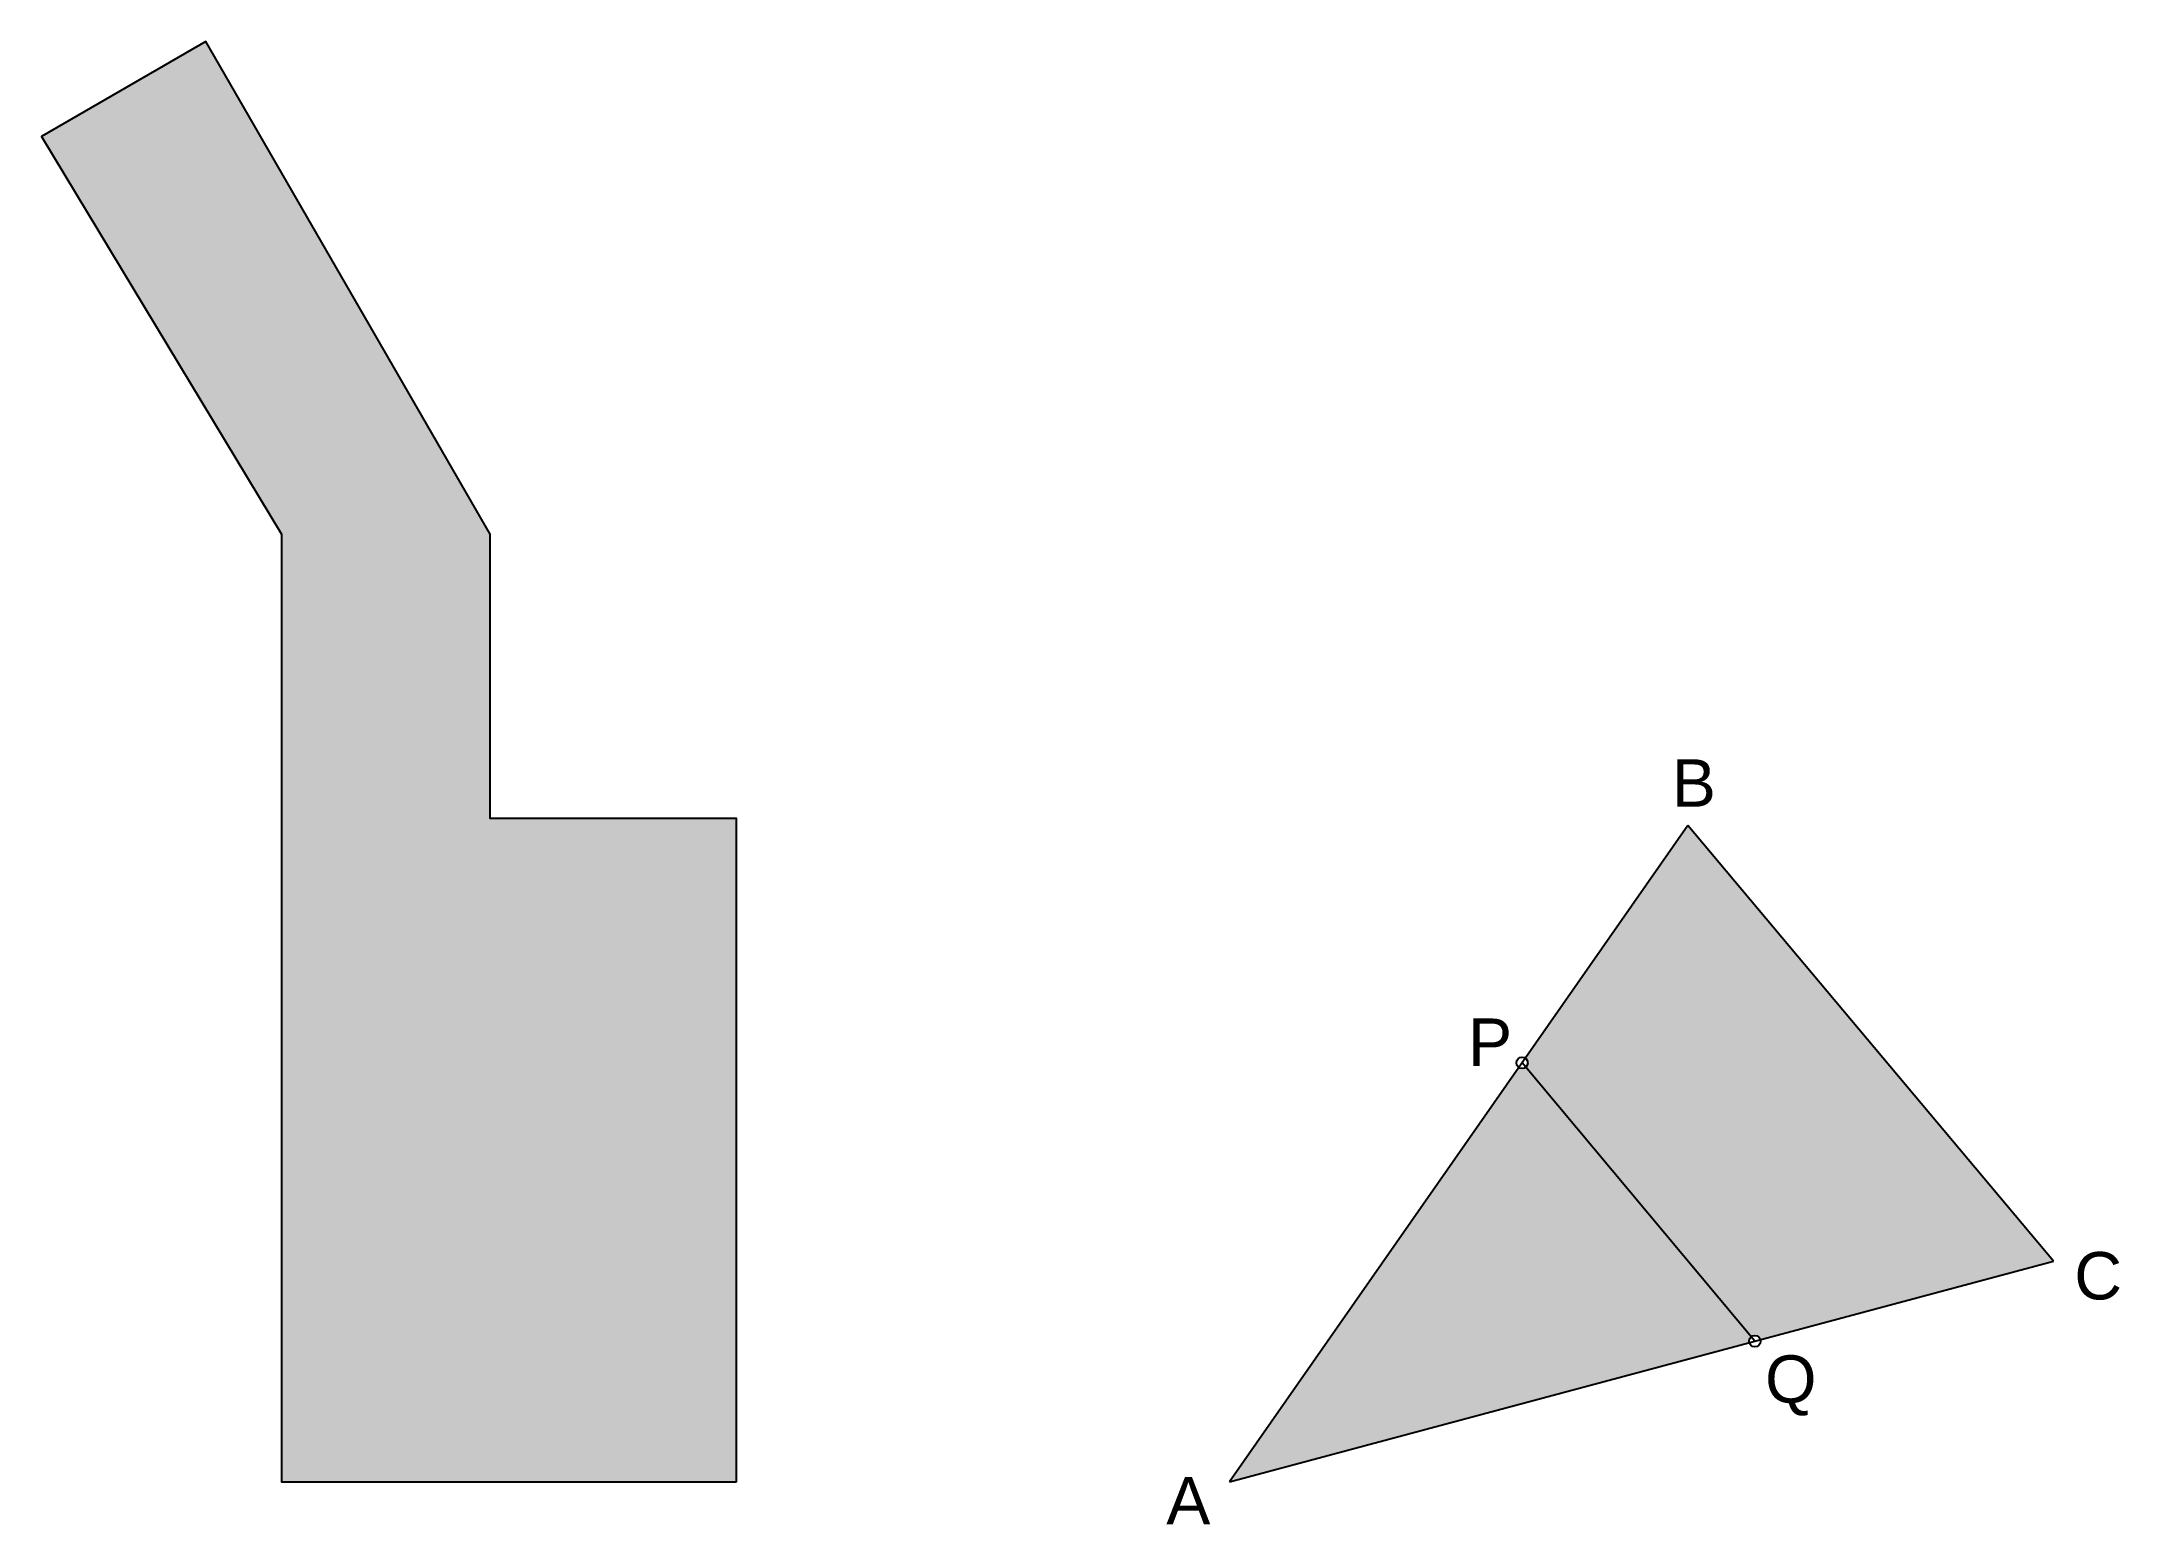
# Model space of a CAD drawing. Header units: millimetres. Extents: x 87 to 197, y 98 to 176.
import ezdxf

# ---------------------------------------------------------------- set-up
doc = ezdxf.new("R2010")
doc.units = ezdxf.units.MM
doc.styles.get("Standard").update_dxf_attribs({"font": 'arial.ttf'})

msp = doc.modelspace()

# ---------------------------------------------------------------- hatches: boundary and pattern name
at = {"true_color": 0x85b66d}
h = msp.add_hatch(color=83, dxfattribs=at)
h.dxf.hatch_style = 1
h.paths.add_polyline_path([(96, 175.98), (87.34, 170.98), (100, 150), (100, 100), (124, 100), (124, 135), (111, 135), (111, 150)])
h = msp.add_hatch(color=83, dxfattribs=at)
h.dxf.hatch_style = 1
edge = h.paths.add_edge_path()
edge.add_arc((177.72, 107.43), 0.3, 15, 195)
edge.add_line((177.43, 107.35), (150, 100))
edge.add_line((150, 100), (165.27, 121.86))
edge.add_arc((165.44, 122.11), 0.3, 235.071, 415.071)
edge.add_line((165.61, 122.35), (174.18, 134.63))
edge.add_line((174.18, 134.63), (193.47, 111.65))
edge.add_line((193.47, 111.65), (178.01, 107.5))

# ---------------------------------------------------------------- linework, layer by layer
at = {"color": 116, "true_color": 0x136734}
for p, q in [((174.18, 134.63), (150, 100)), ((193.47, 111.65), (174.18, 134.63)), ((177.72, 107.43), (165.44, 122.11)), ((150, 100), (193.47, 111.65))]:
    msp.add_line(p, q, dxfattribs=at)
msp.add_lwpolyline([(124, 100), (124, 135), (111, 135), (111, 150), (96, 175.98), (87.34, 170.98), (100, 150), (100, 100)], close=True, dxfattribs=at)
for centre in [(165.44, 122.11), (177.72, 107.43)]:
    msp.add_circle(centre, 0.3, dxfattribs=at)
at = {"color": 7, "true_color": 0xffffff}
msp.add_point((165.44, 122.11), dxfattribs=at)
for p in [(165.44, 122.11), (177.72, 107.43)]:
    msp.add_point(p)

# ---------------------------------------------------------------- texts
at = {"color": 116, "true_color": 0x136734, "char_height": 2.5, "attachment_point": 1}
for s, insert in [('B', (173.34, 138.12)), ('{\\C83;\\c7190149;P}', (162.59, 124.45)), ('C', (194.57, 112.13)), ('{\\C83;\\c7190149;Q}', (178.26, 106.68)), ('A', (146.67, 100.26))]:
    msp.add_mtext_dynamic_manual_height_columns(s, width=2.7785, gutter_width=12.5, heights=[0], dxfattribs=dict(at, insert=insert))

doc.saveas('drawing.dxf')
